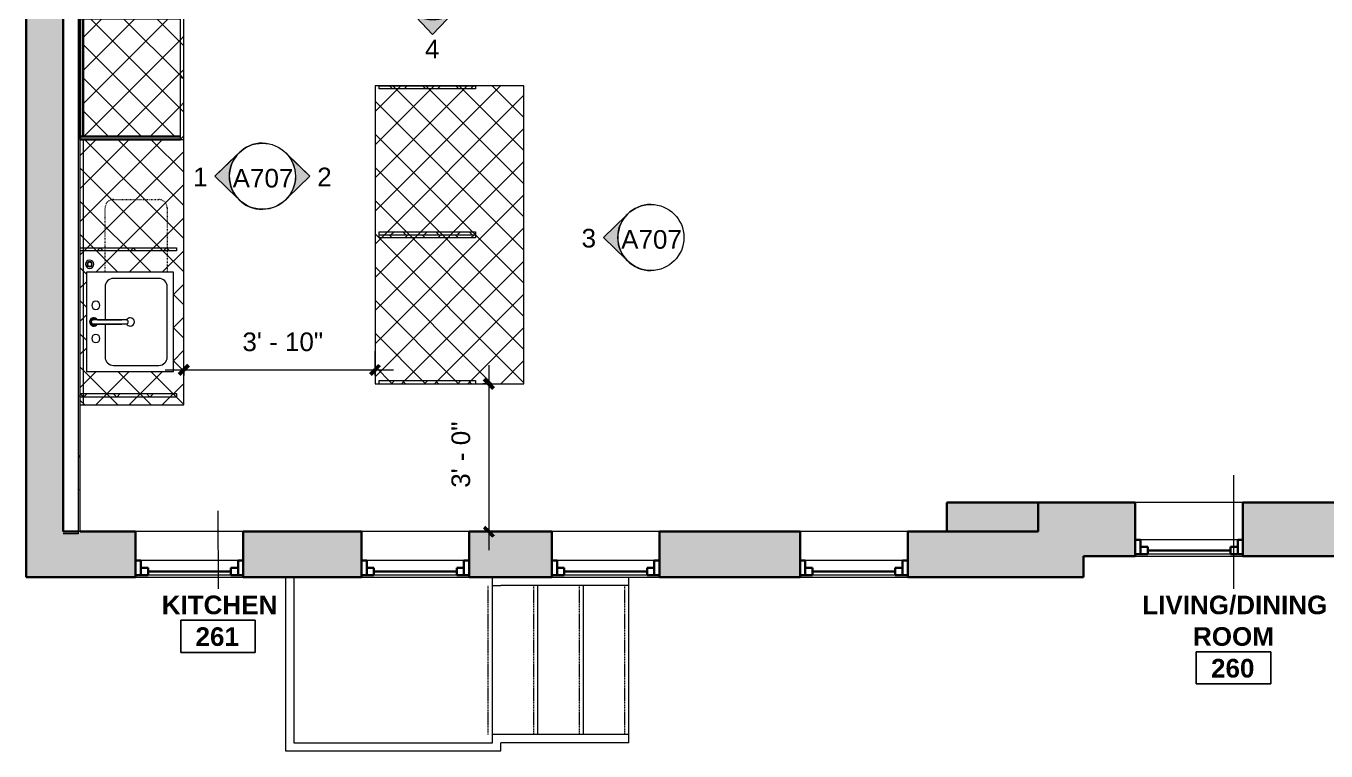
# Model space of a CAD drawing. Header units: inches. Extents: x -545 to 1083, y -2066 to -1239.
# Drawn here: x -529.2 to -215, y -1967.6 to -1792.4 of the extents above; entities that cross this region are included whole.
import ezdxf

# ---------------------------------------------------------------- set-up
doc = ezdxf.new("R2010")
doc.units = ezdxf.units.IN
doc.header["$MEASUREMENT"] = 0
doc.linetypes.add('Dash dot dot', pattern=[0.8125, 0.25, -0.1875, 0, -0.1875, 0, -0.1875])
doc.linetypes.add('Overhead 1_16_', pattern=[0.101562, 0.0625, -0.039062])
for name, color, linetype, lineweight in [('A-ANNO-DIMS', 211, 'Continuous', 9), ('A-ANNO-DIMS-48', 211, 'Continuous', 9), ('A-AREA-IDEN', 2, 'Continuous', 9), ('A-GLAZ', 151, 'Continuous', 18), ('A-WALL', 113, 'Continuous', 18), ('A-WALL-PATT', 111, 'Continuous', 18), ('G-ANNO-SYMB', 111, 'Continuous', 9), ('I-WALL', 2, 'Continuous', 18), ('P-SANR-FIXT', 6, 'Continuous', 9), ('Q-CASE', 31, 'Continuous', 9), ('S-STRS', 31, 'Continuous', 18)]:
    doc.layers.add(name, color=color, linetype=linetype, lineweight=lineweight)
doc.styles.add('Arial', font='arial.ttf', dxfattribs={"height": 4.5})
doc.styles.add('Swis721 Lt BT', font='swissl.ttf', dxfattribs={"height": 4.5})
doc.styles.add('Swis721 Lt BT_B', font='', dxfattribs={"height": 4.5})
doc.styles.get('Swis721 Lt BT_B').set_extended_font_data('Swis721 Lt BT', bold=True)
doc.dimstyles.new('OTJ_-_3_32__Linear__1_2__Tolerance', dxfattribs={"dimscale": 12, "dimtxt": 4.748918, "dimasz": 0.1875, "dimexe": 0.375, "dimexo": 0.25, "dimgap": 0.25, "dimtad": 1, "dimdec": 1, "dimrnd": 0.5, "dimzin": 3, "dimdsep": 46, "dimlunit": 4, "dimtxsty": 'Swis721 Lt BT', "dimblk1": 'OBLIQUE', "dimblk2": 'OBLIQUE', "dimsah": 1, "dimcen": 0.09, "dimdle": 0.375, "dimazin": 0, "dimtfac": 1, "dimtdec": 4, "dimtix": 1, "dimtmove": 0, "dimatfit": 3, "dimfxl": 1, "dimtvp": 1, "dimfrac": 2, "dimtolj": 1, "dimtzin": 0, "dimarcsym": 2})
pattern_1 = [(135, (-1804.837, 418.21), (-4.006467, -4.006467), []), (225, (-1804.837, 418.21), (4.006467, -4.006467), [])]
pattern_2 = [(135, (-1843.96, 518.41), (-4.006467, -4.006467), []), (225, (-1843.96, 518.41), (4.006467, -4.006467), [])]
pattern_3 = [(315, (1821.806, -521.434), (4.006467, 4.006467), []), (45, (1821.806, -521.434), (-4.006467, 4.006467), [])]
pattern_4 = [(135, (-1840.837, 418.21), (-4.006467, -4.006467), []), (225, (-1840.837, 418.21), (4.006467, -4.006467), [])]

# ---------------------------------------------------------------- blocks, each defined once
blk = doc.blocks.new('extra piece - extra piece-5080210-2ND FLOOR - CONSTRUCTION')
at = {"layer": 'A-WALL', "lineweight": 9}
blk.add_hatch(color=7, dxfattribs=at).paths.add_polyline_path([(-284.58, -1914.58), (-284.58, -1907.52), (-306.63, -1907.52), (-306.63, -1914.58)], flags=0)
at = {"layer": 'A-WALL', "color": 8, "lineweight": 30}
for p, q in [((-284.58, -1907.52), (-306.63, -1907.52)), ((-306.63, -1907.52), (-306.63, -1914.58)), ((-284.58, -1914.58), (-284.58, -1907.52)), ((-306.63, -1914.58), (-284.58, -1914.58))]:
    blk.add_line(p, q, dxfattribs=at)
blk = doc.blocks.new('Window-Double-Hung - 26_ x 42_-5128332-2ND FLOOR - CONSTRUCTION')
at = {"layer": 'A-GLAZ', "color": 8, "lineweight": 30}
for p, q in [((-13, 6.5), (-13, -6.5)), ((13, -6.5), (13, 6.5)), ((-13, 6), (-10, 6)), ((-11.75, 6), (-11.75, 2.5)), ((-11.75, 4.25), (-10, 4.25)), ((-10, 6), (-10, 4.25)), ((-10, 5.125), (10, 5.125)), ((10, 6), (13, 6)), ((10, 6), (10, 4.25)), ((11.75, 4.25), (10, 4.25)), ((11.75, 6), (11.75, 2.5)), ((-13, 2.5), (-11.75, 2.5)), ((11.75, 2.5), (13, 2.5))]:
    blk.add_line(p, q, dxfattribs=at)
at = {"layer": 'A-GLAZ'}
for p, q in [((13, 6.5), (-13, 6.5)), ((-13, -6.5), (13, -6.5))]:
    blk.add_line(p, q, dxfattribs=at)
at = {"layer": 'A-GLAZ', "lineweight": 9}
for p, q in [((-10, 6), (10, 6)), ((-11.75, 2.5), (11.75, 2.5))]:
    blk.add_line(p, q, dxfattribs=at)
blk = doc.blocks.new('Window-Double-Hung - 26_ x 42_-5128400-2ND FLOOR - CONSTRUCTION')
at = {"layer": 'A-GLAZ', "color": 8, "lineweight": 30}
for p, q in [((-13, 5.5), (-13, -5.5)), ((-13, 5), (-10, 5)), ((-11.75, 5), (-11.75, 1.5)), ((-11.75, 3.25), (-10, 3.25)), ((-10, 5), (-10, 3.25)), ((-10, 4.125), (10, 4.125)), ((10, 5), (13, 5)), ((10, 5), (10, 3.25)), ((11.75, 3.25), (10, 3.25)), ((11.75, 5), (11.75, 1.5)), ((13, -5.5), (13, 5.5)), ((-13, 1.5), (-11.75, 1.5)), ((11.75, 1.5), (13, 1.5))]:
    blk.add_line(p, q, dxfattribs=at)
at = {"layer": 'A-GLAZ'}
for p, q in [((13, 5.5), (-13, 5.5)), ((-13, -5.5), (13, -5.5))]:
    blk.add_line(p, q, dxfattribs=at)
at = {"layer": 'A-GLAZ', "lineweight": 9}
for p, q in [((-10, 5), (10, 5)), ((-11.75, 1.5), (11.75, 1.5))]:
    blk.add_line(p, q, dxfattribs=at)
blk = doc.blocks.new('Counter Top-Island - 48_ Depth-5940312-2ND FLOOR - CONSTRUCTION')
at = {"layer": 'Q-CASE'}
h = blk.add_hatch(dxfattribs=at)
h.set_pattern_fill('FP_6', color=256, style=0, pattern_type=2)
h.set_pattern_definition([(135, (-1854.095, 409.822), (-4.006467, -4.006467), []), (225, (-1854.095, 409.822), (4.006467, -4.006467), [])])
h.paths.add_polyline_path([(24.74, -35), (24.74, 1), (-47.26, 1), (-47.26, -35), (-7.48, -35)], flags=0)
for p, q in [((24.74, 1), (-47.26, 1)), ((-47.26, 1), (-47.26, -35)), ((24.74, -35), (24.74, 1)), ((-47.26, -35), (24.74, -35))]:
    blk.add_line(p, q, dxfattribs=at)
blk = doc.blocks.new('Counter Top w Sink Hole - 24_ Depth-5976224-2ND FLOOR - CONSTRUCTION')
at = {"layer": 'Q-CASE'}
h = blk.add_hatch(dxfattribs=at)
h.set_pattern_fill('FP_8', color=256, style=0, pattern_type=2)
h.set_pattern_definition([(315, (1836.695, -516.047), (4.006467, 4.006467), []), (45, (1836.695, -516.047), (-4.006467, 4.006467), [])])
h.paths.add_polyline_path([(-47.26, -3.58), (-47.26, -25), (16.88, -25), (16.88, 0), (-47.26, 0), (-47.26, -1.5)], flags=0)
h.paths.add_polyline_path([(-39.21, -1.5), (-15.21, -1.5), (-15.21, -22.5), (-39.21, -22.5), (-39.21, -3.58)], flags=0)
h.paths.add_polyline_path([(-14.21, -2.25), (-14.21, -1.94), (-13.85, -1.44), (-13.26, -1.25), (-12.67, -1.44), (-12.31, -1.94), (-12.31, -2.56), (-12.67, -3.06), (-13.26, -3.25), (-13.85, -3.06), (-14.21, -2.56), (-14.21, -2.36)], flags=0)
h.paths.add_polyline_path([(-13.81, -2.25), (-13.76, -2.47), (-13.69, -2.59), (-13.58, -2.69), (-13.47, -2.75), (-13.32, -2.79), (-13.26, -2.8), (-13.05, -2.75), (-12.92, -2.68), (-12.82, -2.57), (-12.75, -2.45), (-12.72, -2.31), (-12.71, -2.25), (-12.76, -2.03), (-12.83, -1.91), (-12.94, -1.81), (-13.05, -1.75), (-13.15, -1.71), (-13.32, -1.71), (-13.48, -1.75), (-13.6, -1.82), (-13.7, -1.93), (-13.77, -2.05), (-13.8, -2.16)], flags=0)
h.paths.add_polyline_path([(-13.76, -2.25), (-13.74, -2.1), (-13.65, -1.94), (-13.57, -1.86), (-13.47, -1.8), (-13.39, -1.77), (-13.26, -1.75), (-13.11, -1.78), (-12.95, -1.87), (-12.87, -1.94), (-12.81, -2.04), (-12.78, -2.12), (-12.76, -2.25), (-12.78, -2.4), (-12.87, -2.56), (-12.95, -2.64), (-13.01, -2.68), (-13.19, -2.74), (-13.26, -2.75), (-13.41, -2.72), (-13.57, -2.64), (-13.65, -2.56), (-13.71, -2.46), (-13.74, -2.38)], flags=0)
for p, q in [((-47.26, 0), (-47.26, -25)), ((-47.26, -0.75), (16.88, -0.75)), ((-47.26, -25), (16.88, -25)), ((16.88, -25), (16.88, -24.93))]:
    blk.add_line(p, q, dxfattribs=at)
at = {"layer": 'Q-CASE', "linetype": 'Dash dot dot'}
for p, q in [((-15.21, -6), (0.38, -6)), ((2.38, -8), (2.38, -19)), ((0.38, -21), (-15.21, -21))]:
    blk.add_line(p, q, dxfattribs=at)
for centre, start, end in [((0.38, -8), 360, 90), ((0.38, -19), 270, 0)]:
    blk.add_arc(centre, 2, start, end, dxfattribs=at)
blk = doc.blocks.new('Sink Kitchen-Single - 30_ x 21_-V8-2ND FLOOR - CONSTRUCTION')
at = {"layer": 'P-SANR-FIXT'}
for p, q in [((12.62, 10.59), (-11.38, 10.59)), ((-11.38, 10.59), (-11.38, -10.41)), ((12.62, -10.41), (12.62, 10.59)), ((0.12, 8.13), (0.12, 8.06)), ((0.12, 7.96), (0.12, 2.09)), ((1.12, 8.13), (1.12, 8.06)), ((1.12, 7.96), (1.12, 2.09)), ((-9.88, 4.09), (-9.88, -6.91)), ((0.12, 6.09), (-7.88, 6.09)), ((9.12, 6.09), (1.12, 6.09)), ((11.12, -6.91), (11.12, 4.09)), ((-7.88, -8.91), (9.12, -8.91)), ((-11.38, -10.41), (12.62, -10.41))]:
    blk.add_line(p, q, dxfattribs=at)
for centre, radius, start, end in [((-3.38, 8.34), 1, 360, 180), ((-3.38, 8.34), 1, 180, 0), ((4.62, 8.34), 1, 360, 180), ((4.62, 8.34), 1, 180, 360), ((-7.88, 4.09), 2, 90, 180), ((9.12, 4.09), 2, 360, 90), ((0.62, 0), 1, 118.1465, 180), ((0.62, 0), 1, 180, 0), ((0.62, 2.09), 0.5, 180, 187.8532), ((0.62, 0), 1, 360, 61.8535), ((0.62, 2.09), 0.5, 352.1468, 0), ((-7.88, -6.91), 2, 180, 270), ((9.12, -6.91), 2, 270, 0)]:
    blk.add_arc(centre, radius, start, end, dxfattribs=at)
blk = doc.blocks.new('CW Cupbd1 - UB 36_h x 24_d - 2 Doors - 1 Shelf-5985484-2ND FLOOR - CONSTRUCTION')
at = {"layer": 'Q-CASE'}
h = blk.add_hatch(dxfattribs=at)
h.set_pattern_fill('FP_19', color=256, style=0, pattern_type=2)
h.set_pattern_definition(pattern_1)
h.paths.add_polyline_path([(2.75, -2.36), (2, -2.36), (2, -25.61), (2.75, -25.61)], flags=0)
h = blk.add_hatch(dxfattribs=at)
h.set_pattern_fill('FP_19', color=256, style=0, pattern_type=2)
h.set_pattern_definition(pattern_1)
h.paths.add_polyline_path([(38, -2.36), (37.25, -2.36), (37.25, -25.61), (38, -25.61)], flags=0)
for p, q in [((2, -2.36), (2.75, -2.36)), ((2, -25.61), (2, -2.36)), ((2.75, -2.36), (2.75, -25.61)), ((37.25, -2.36), (38, -2.36)), ((37.25, -25.61), (37.25, -2.36)), ((38, -25.61), (38, -2.36)), ((2.75, -25.61), (2, -25.61)), ((38, -25.61), (37.25, -25.61))]:
    blk.add_line(p, q, dxfattribs=at)
blk = doc.blocks.new('CW Cupbd1 - UB 34_5_h x 24_d - 2 Doors 2-5974838-2ND FLOOR - CONSTRUCTION')
at = {"layer": 'Q-CASE'}
h = blk.add_hatch(dxfattribs=at)
h.set_pattern_fill('FP_24', color=256, style=0, pattern_type=2)
h.set_pattern_definition(pattern_2)
h.paths.add_polyline_path([(2.75, 25.61), (2, 25.61), (2, 2.36), (2.75, 2.36), (2.75, 19.73)], flags=0)
h = blk.add_hatch(dxfattribs=at)
h.set_pattern_fill('FP_24', color=256, style=0, pattern_type=2)
h.set_pattern_definition(pattern_2)
h.paths.add_polyline_path([(38, 25.61), (37.25, 25.61), (37.25, 2.36), (38, 2.36), (38, 5.94)], flags=0)
for p, q in [((2, 25.61), (2.75, 25.61)), ((2, 2.36), (2, 25.61)), ((2.75, 25.61), (2.75, 2.36)), ((37.25, 25.61), (38, 25.61)), ((37.25, 2.36), (37.25, 25.61)), ((38, 2.36), (38, 25.61))]:
    blk.add_line(p, q, dxfattribs=at)
blk = doc.blocks.new('CW Cupbd Combined - Oven Tower 90_h x 24_d - Single Shelf-5975978-2ND FLOOR - CONSTRUCTION')
at = {"layer": 'Q-CASE'}
h = blk.add_hatch(dxfattribs=at)
h.set_pattern_fill('FP_26', color=256, style=0, pattern_type=2)
h.set_pattern_definition(pattern_3)
h.paths.add_polyline_path([(2.75, -29.56), (31.25, -29.56), (31.25, -6.06), (2.75, -6.06), (2.75, -8.97)], flags=0)
h = blk.add_hatch(dxfattribs=at)
h.set_pattern_fill('FP_26', color=256, style=0, pattern_type=2)
h.set_pattern_definition(pattern_3)
h.paths.add_polyline_path([(2, -30.31), (17, -30.31), (17, -29.56), (2, -29.56)], flags=0)
h = blk.add_hatch(dxfattribs=at)
h.set_pattern_fill('FP_26', color=256, style=0, pattern_type=2)
h.set_pattern_definition(pattern_3)
h.paths.add_polyline_path([(17, -29.56), (17, -30.31), (32, -30.31), (32, -29.56)], flags=0)
at = {"layer": 'Q-CASE', "lineweight": 30}
for p, q in [((2.75, -5.31), (2, -5.31)), ((2, -5.31), (2, -29.56)), ((2.75, -29.56), (2.75, -5.31)), ((31.25, -5.31), (2.75, -5.31)), ((2.75, -5.31), (2.75, -6.06)), ((2.75, -6.06), (31.25, -6.06)), ((32, -5.31), (31.25, -5.31)), ((31.25, -5.31), (31.25, -29.56)), ((31.25, -6.06), (31.25, -5.31)), ((32, -29.56), (32, -5.31))]:
    blk.add_line(p, q, dxfattribs=at)
at = {"layer": 'Q-CASE'}
for p, q in [((2, -29.56), (17, -29.56)), ((2, -29.56), (2, -30.31)), ((17, -30.31), (2, -30.31)), ((17, -30.31), (17, -29.56)), ((17, -29.56), (32, -29.56)), ((17, -29.56), (17, -30.31)), ((32, -30.31), (17, -30.31)), ((32, -30.31), (32, -29.56))]:
    blk.add_line(p, q, dxfattribs=at)
blk = doc.blocks.new('CW Cupbd1 - UB 36_h x 24_d - 2 Doors - 1 Shelf-V15-2ND FLOOR - CONSTRUCTION')
at = {"layer": 'Q-CASE'}
h = blk.add_hatch(dxfattribs=at)
h.set_pattern_fill('FP_27', color=256, style=0, pattern_type=2)
h.set_pattern_definition(pattern_4)
h.paths.add_polyline_path([(2.75, -2.36), (2, -2.36), (2, -25.61), (2.75, -25.61)], flags=0)
h = blk.add_hatch(dxfattribs=at)
h.set_pattern_fill('FP_27', color=256, style=0, pattern_type=2)
h.set_pattern_definition(pattern_4)
h.paths.add_polyline_path([(38, -2.36), (37.25, -2.36), (37.25, -25.61), (38, -25.61)], flags=0)
for p, q in [((2, -2.36), (2.75, -2.36)), ((2, -25.61), (2, -2.36)), ((2.75, -2.36), (2.75, -25.61)), ((37.25, -2.36), (38, -2.36)), ((37.25, -25.61), (37.25, -2.36)), ((38, -25.61), (38, -2.36)), ((2.75, -25.61), (2, -25.61)), ((38, -25.61), (37.25, -25.61))]:
    blk.add_line(p, q, dxfattribs=at)
blk = doc.blocks.new('P-Sink Top Switch - P-Sink Top Switch-6024673-2ND FLOOR - CONSTRUCTION')
at = {"layer": 'P-SANR-FIXT'}
for radius, start, end in [(1, 0, 180), (0.606, 360, 180), (0.549, 0, 180), (0.5, 360, 180), (1, 180, 360), (0.606, 180, 360), (0.549, 180, 360), (0.5, 180, 360)]:
    blk.add_arc((0, 0), radius, start, end, dxfattribs=at)
blk = doc.blocks.new('P-Faucet-Counter - Matte Black-4259821-2ND FLOOR - CONSTRUCTION')
at = {"layer": 'P-SANR-FIXT'}
for p, q in [((-0.47, 0.12), (-0.47, -7.88)), ((0.47, -7.88), (0.47, 0.12))]:
    blk.add_line(p, q, dxfattribs=at)
for centre, radius, start, end in [((0, 0), 1.02, 90, 242.4847), ((0, 0), 0.933, 90, 239.9469), ((0, 0), 0.875, 90, 237.5344), ((0, 0), 0.656, 90, 224.5084), ((0, 0.12), 0.467, 0, 180), ((0, 0), 1.02, 297.5153, 90), ((0, 0), 0.933, 300.0531, 90), ((0, 0), 0.875, 302.4656, 90), ((0, 0), 0.656, 315.4916, 90), ((0, -7.88), 0.467, 180, 360)]:
    blk.add_arc(centre, radius, start, end, dxfattribs=at)
blk = doc.blocks.new('Room Tag - Room Name and Number-3379422-2ND FLOOR - CONSTRUCTION')
at = {"layer": 'A-AREA-IDEN'}
for p, q in [((-0.1881, -0.1636), (-0.1881, -0.0018)), ((-0.1881, -0.0018), (0.1869, -0.0018)), ((0.1869, -0.0018), (-0.1881, -0.0018)), ((-0.1881, -0.0018), (-0.1881, -0.1636)), ((0.1869, -0.0018), (0.1869, -0.1636)), ((0.1869, -0.1636), (0.1869, -0.0018)), ((0.1869, -0.1636), (-0.1881, -0.1636)), ((-0.1881, -0.1636), (0.1869, -0.1636))]:
    blk.add_line(p, q, dxfattribs=at)
blk = doc.blocks.new('DIMBLOCK30-2ND FLOOR - CONSTRUCTION')
at = {"layer": 'A-ANNO-DIMS-48'}
for p, q in [((-491.05, -1876.86), (-491.05, -1870.95)), ((-444.82, -1876.86), (-444.82, -1870.95)), ((-495.55, -1875.45), (-440.32, -1875.45)), ((-491.05, -1875.45), (-491.05, -1876.86)), ((-444.82, -1875.45), (-444.82, -1876.86))]:
    blk.add_line(p, q, dxfattribs=at)
at = {"layer": 'A-ANNO-DIMS-48', "lineweight": 50}
for p, q in [((-491.05, -1875.45), (-492.17, -1876.58)), ((-491.05, -1875.45), (-489.92, -1874.33)), ((-444.82, -1875.45), (-445.95, -1876.58)), ((-444.82, -1875.45), (-443.7, -1874.33))]:
    blk.add_line(p, q, dxfattribs=at)
at = {"layer": 'A-ANNO-DIMS-48', "color": 0, "insert": (-476.87, -1866.45), "char_height": 4.5, "width": 21.438, "attachment_point": 1, "line_spacing_factor": 1.005062, "style": 'Swis721 Lt BT'}
blk.add_mtext('3\' - 10"', dxfattribs=at)
blk = doc.blocks.new('_Oblique')
at = {"color": 0, "linetype": 'ByBlock', "lineweight": -2}
blk.add_line((-0.5, -0.5), (0.5, 0.5), dxfattribs=at)
blk = doc.blocks.new('DIMBLOCK32-2ND FLOOR - CONSTRUCTION')
at = {"layer": 'A-ANNO-DIMS-48'}
for p, q in [((-417.35, -1874.33), (-417.35, -1919.08)), ((-418.76, -1878.83), (-412.85, -1878.83)), ((-417.35, -1878.83), (-418.76, -1878.83)), ((-418.76, -1914.58), (-412.85, -1914.58)), ((-417.35, -1914.58), (-418.76, -1914.58))]:
    blk.add_line(p, q, dxfattribs=at)
at = {"layer": 'A-ANNO-DIMS-48', "lineweight": 50}
for p, q in [((-417.35, -1878.83), (-418.47, -1877.71)), ((-417.35, -1878.83), (-416.22, -1879.96)), ((-417.35, -1914.58), (-418.47, -1913.46)), ((-417.35, -1914.58), (-416.22, -1915.71))]:
    blk.add_line(p, q, dxfattribs=at)
at = {"layer": 'A-ANNO-DIMS-48', "color": 0, "insert": (-426.35, -1903.98), "char_height": 4.5, "width": 17.4579, "attachment_point": 1, "rotation": 90, "line_spacing_factor": 1.005062, "style": 'Swis721 Lt BT'}
blk.add_mtext('3\' - 0"', dxfattribs=at)
blk = doc.blocks.new('Elevation - Filled Arrow 2-347888-2ND FLOOR - CONSTRUCTION')
at = {"layer": 'G-ANNO-SYMB'}
blk.add_circle((0, 0), 0.1664, dxfattribs=at)
blk = doc.blocks.new('Elevation - Filled Arrow-151867-2ND FLOOR - CONSTRUCTION')
at = {"layer": 'G-ANNO-SYMB'}
h = blk.add_hatch(color=256, dxfattribs=at)
edge = h.paths.add_edge_path(flags=0)
edge.add_line((0, 0.2393), (0.1103, 0.1247))
edge.add_arc((-0.0002, -0.0002), 0.1667, 48.49802, 130.55707)
edge.add_line((-0.1085, 0.1265), (0, 0.2393))
for p, q in [((0, 0.2393), (-0.1085, 0.1265)), ((-0.1084, 0.1266), (0, 0.2393)), ((0, 0.2393), (-0.1084, 0.1266)), ((0, 0.2393), (0.11, 0.1249)), ((0.1103, 0.1247), (0, 0.2393))]:
    blk.add_line(p, q, dxfattribs=at)
blk.add_arc((-0.0002, -0.0002), 0.1667, 48.49802, 130.55707, dxfattribs=at)
blk.add_ellipse((-0.0002, -0.0001), major_axis=(-0.1667, 0), ratio=0.999376, start_param=3.141593, end_param=6.283185, dxfattribs=at)

msp = doc.modelspace()

# ---------------------------------------------------------------- hatches: boundary and pattern name
at = {"layer": 'A-WALL-PATT', "lineweight": 9}
for points in [[(-529.17, -1925.58), (-520.17, -1925.58), (-520.17, -1746.44), (-529.17, -1746.44), (-529.17, -1889.58)], [(-273.58, -1925.58), (-273.58, -1907.52), (-284.58, -1907.52), (-284.58, -1925.58)]]:
    msp.add_hatch(color=7, dxfattribs=at).paths.add_polyline_path(points, flags=0)
h = msp.add_hatch(dxfattribs=at)
h.set_pattern_fill('FP_1', color=256, style=0, pattern_type=2)
h.set_pattern_definition([(0, (0, 0), (15.36, 3.84), [0.634, -10.886, 0.634, -10.886, -61.44]), (0, (0, 0), (15.36, 3.84), [-23.04, 0.634, -22.406, 0.634, -10.886, -26.88]), (0, (0, 0), (15.36, 3.84), [-57.6, 0.634, -7.046, 0.634, -18.566]), (120, (5.76, 1.92), (-11.0055376, 11.38215), [0.634, -10.886, 0.634, -10.886, -61.44]), (120, (5.76, 1.92), (-11.0055376, 11.38215), [-23.04, 0.634, -22.406, 0.634, -10.886, -26.88]), (120, (5.76, 1.92), (-11.0055376, 11.38215), [-57.6, 0.634, -7.046, 0.634, -18.566]), (240, (7.68, 9.6), (-4.3544624, -15.22215), [0.634, -10.886, 0.634, -10.886, -61.44]), (240, (7.68, 9.6), (-4.3544624, -15.22215), [-23.04, 0.634, -22.406, 0.634, -10.886, -26.88]), (240, (7.68, 9.6), (-4.3544624, -15.22215), [-57.6, 0.634, -7.046, 0.634, -18.566])])
h.paths.add_polyline_path([(-516.55, -1914.58), (-516.05, -1914.58), (-516.05, -1757.44), (-516.55, -1757.44), (-516.55, -1889.58)], flags=0)
h = msp.add_hatch(color=7, dxfattribs=at)
h.paths.add_polyline_path([(335.08, -1920.52), (335.08, -1914.91), (351.7, -1914.91), (351.7, -1907.52), (201.3, -1907.52), (201.3, -1920.52), (314.55, -1920.52)], flags=0)
h.paths.add_polyline_path([(180.3, -1920.52), (180.3, -1907.52), (97.05, -1907.52), (97.05, -1920.52), (133.05, -1920.52)], flags=0)
h.paths.add_polyline_path([(76.05, -1920.52), (76.05, -1907.52), (-16.81, -1907.52), (-16.81, -1920.52), (38.88, -1920.52)], flags=0)
h.paths.add_polyline_path([(-86.81, -1920.52), (-73.81, -1920.52), (-73.81, -1916.91), (-64.92, -1916.91), (-64.92, -1920.52), (-37.81, -1920.52), (-37.81, -1907.52), (-235.08, -1907.52), (-235.08, -1920.52), (-181.66, -1920.52)], flags=0)
h.paths.add_polyline_path([(-261.08, -1920.52), (-261.08, -1907.52), (-273.58, -1907.52), (-273.58, -1920.52)], flags=0)
h = msp.add_hatch(color=7, dxfattribs=at)
h.paths.add_polyline_path([(-284.58, -1925.58), (-284.58, -1914.58), (-316.08, -1914.58), (-316.08, -1925.58)], flags=0)
h.paths.add_polyline_path([(-402.2, -1925.58), (-402.08, -1925.58), (-402.08, -1914.58), (-422.08, -1914.58), (-422.08, -1925.58)], flags=0)
h.paths.add_polyline_path([(-448.08, -1925.58), (-448.08, -1914.58), (-476.67, -1914.58), (-476.67, -1925.58), (-457.33, -1925.58)], flags=0)
h.paths.add_polyline_path([(-376.08, -1925.58), (-342.08, -1925.58), (-342.08, -1914.58), (-376.08, -1914.58)], flags=0)
h.paths.add_polyline_path([(-512.47, -1925.58), (-502.67, -1925.58), (-502.67, -1914.58), (-520.17, -1914.58), (-520.17, -1925.58)], flags=0)

# ---------------------------------------------------------------- linework, layer by layer
at = {"layer": 'A-AREA-IDEN'}
for p, q in [((-237.33, -1900.91), (-237.32, -1928.41)), ((-482.78, -1909.53), (-482.74, -1928.41))]:
    msp.add_line(p, q, dxfattribs=at)
at = {"layer": 'A-WALL', "color": 8, "lineweight": 30}
for p, q in [((-529.17, -1746.44), (-529.17, -1925.58)), ((-520.17, -1914.58), (-520.17, -1757.44)), ((-261.08, -1907.52), (-284.58, -1907.52)), ((-284.58, -1907.52), (-284.58, -1914.58)), ((-194.53, -1907.52), (-235.08, -1907.52)), ((-516.55, -1914.58), (-520.17, -1914.58)), ((-502.67, -1914.58), (-516.05, -1914.58)), ((-448.08, -1914.58), (-476.67, -1914.58)), ((-402.08, -1914.58), (-422.08, -1914.58)), ((-342.08, -1914.58), (-376.08, -1914.58)), ((-284.58, -1914.58), (-316.08, -1914.58)), ((-273.58, -1920.52), (-261.08, -1920.52)), ((-273.58, -1925.58), (-273.58, -1920.52)), ((-235.08, -1920.52), (-86.81, -1920.52)), ((-529.17, -1925.58), (-502.67, -1925.58)), ((-476.67, -1925.58), (-448.08, -1925.58)), ((-422.08, -1925.58), (-402.08, -1925.58)), ((-376.08, -1925.58), (-342.08, -1925.58)), ((-316.08, -1925.58), (-273.58, -1925.58))]:
    msp.add_line(p, q, dxfattribs=at)
at = {"layer": 'A-WALL'}
msp.add_line((-516.55, -1756.94), (-516.55, -1915.08), dxfattribs=at)
at = {"layer": 'A-WALL', "color": 55}
msp.add_line((-516.05, -1914.58), (-516.55, -1914.58), dxfattribs=at)
at = {"layer": 'I-WALL'}
msp.add_line((-516.05, -1914.58), (-516.05, -1757.44), dxfattribs=at)
at = {"layer": 'I-WALL', "lineweight": 9}
msp.add_line((-516.55, -1915.08), (-520.17, -1915.08), dxfattribs=at)
at = {"layer": 'S-STRS', "lineweight": 9}
for p, q in [((-466.44, -1925.58), (-466.44, -1967.58)), ((-464.44, -1925.58), (-464.44, -1965.58)), ((-416.44, -1927.58), (-416.44, -1925.58)), ((-383.44, -1927.58), (-383.44, -1925.58)), ((-416.44, -1927.58), (-414.44, -1927.58)), ((-416.44, -1963.58), (-416.44, -1927.58)), ((-405.44, -1927.58), (-414.44, -1927.58)), ((-394.44, -1927.58), (-405.44, -1927.58)), ((-405.44, -1963.58), (-405.44, -1927.58)), ((-383.44, -1927.58), (-394.44, -1927.58)), ((-394.44, -1963.58), (-394.44, -1927.58)), ((-383.44, -1963.58), (-383.44, -1927.58)), ((-414.44, -1963.58), (-416.44, -1963.58)), ((-416.44, -1965.58), (-416.44, -1963.58)), ((-405.44, -1963.58), (-414.44, -1963.58)), ((-394.44, -1963.58), (-405.44, -1963.58)), ((-383.44, -1963.58), (-394.44, -1963.58)), ((-383.44, -1965.58), (-383.44, -1963.58)), ((-464.44, -1965.58), (-416.44, -1965.58)), ((-414.44, -1967.58), (-414.44, -1965.58)), ((-383.44, -1965.58), (-414.44, -1965.58)), ((-466.44, -1967.58), (-414.44, -1967.58))]:
    msp.add_line(p, q, dxfattribs=at)
at = {"layer": 'S-STRS', "linetype": 'Overhead 1_16_', "lineweight": 9}
for p, q in [((-417.44, -1963.58), (-417.44, -1927.58)), ((-406.44, -1963.58), (-406.44, -1927.58)), ((-395.44, -1963.58), (-395.44, -1927.58)), ((-384.44, -1963.58), (-384.44, -1927.58))]:
    msp.add_line(p, q, dxfattribs=at)

# ---------------------------------------------------------------- block references
at = {"layer": 'A-AREA-IDEN', "xscale": 47.99999999999997, "yscale": 47.99999999999997, "zscale": 47.99999999999997}
for p in [(-482.75, -1935.89), (-237.33, -1943.53)]:
    msp.add_blockref('Room Tag - Room Name and Number-3379422-2ND FLOOR - CONSTRUCTION', p, dxfattribs=at)
at = {"layer": 'A-GLAZ', "rotation": 180}
for name, p in [('Window-Double-Hung - 26_ x 42_-5128332-2ND FLOOR - CONSTRUCTION', (-248.08, -1914.02)), ('Window-Double-Hung - 26_ x 42_-5128400-2ND FLOOR - CONSTRUCTION', (-489.67, -1920.08)), ('Window-Double-Hung - 26_ x 42_-5128400-2ND FLOOR - CONSTRUCTION', (-435.08, -1920.08)), ('Window-Double-Hung - 26_ x 42_-5128400-2ND FLOOR - CONSTRUCTION', (-389.08, -1920.08)), ('Window-Double-Hung - 26_ x 42_-5128400-2ND FLOOR - CONSTRUCTION', (-329.08, -1920.08))]:
    msp.add_blockref(name, p, dxfattribs=at)
at = {"layer": 'A-WALL', "lineweight": 9}
msp.add_blockref('extra piece - extra piece-5080210-2ND FLOOR - CONSTRUCTION', (0, 0), dxfattribs=at)
at = {"layer": 'G-ANNO-SYMB', "extrusion": (0, 0, -1), "xscale": 47.99999999999997, "yscale": 47.99999999999997, "zscale": 47.99999999999997}
for p, rotation in [((430.89, -1782.92), 180), ((472.04, -1828.69), 90.00000000000044)]:
    msp.add_blockref('Elevation - Filled Arrow-151867-2ND FLOOR - CONSTRUCTION', p, dxfattribs=dict(at, rotation=rotation))
at = {"layer": 'G-ANNO-SYMB', "xscale": 47.99999999999997, "yscale": 47.99999999999997, "zscale": 47.99999999999997}
for p, rotation in [((-472.04, -1828.69), 89.99999999999937), ((-378.15, -1843.49), 90)]:
    msp.add_blockref('Elevation - Filled Arrow-151867-2ND FLOOR - CONSTRUCTION', p, dxfattribs=dict(at, rotation=rotation))
for p in [(-472.04, -1828.69), (-378.15, -1843.49)]:
    msp.add_blockref('Elevation - Filled Arrow 2-347888-2ND FLOOR - CONSTRUCTION', p, dxfattribs=at)
at = {"layer": 'P-SANR-FIXT'}
msp.add_blockref('P-Sink Top Switch - P-Sink Top Switch-6024673-2ND FLOOR - CONSTRUCTION', (-513.8, -1849.96), dxfattribs=at)
for name, p, rotation in [('Sink Kitchen-Single - 30_ x 21_-V8-2ND FLOOR - CONSTRUCTION', (-503.96, -1864.52), 89.99999999999974), ('P-Faucet-Counter - Matte Black-4259821-2ND FLOOR - CONSTRUCTION', (-512.8, -1863.9), 89.9999999999999)]:
    msp.add_blockref(name, p, dxfattribs=dict(at, rotation=rotation))
at = {"layer": 'Q-CASE'}
for name, p, rotation in [('CW Cupbd Combined - Oven Tower 90_h x 24_d - Single Shelf-5975978-2ND FLOOR - CONSTRUCTION', (-521.43, -1821.81), 89.99999999999984), ('Counter Top-Island - 48_ Depth-5940312-2ND FLOOR - CONSTRUCTION', (-409.82, -1854.09), 270.0000000000002), ('CW Cupbd1 - UB 36_h x 24_d - 2 Doors - 1 Shelf-5985484-2ND FLOOR - CONSTRUCTION', (-418.21, -1804.84), 269.9999999999995), ('Counter Top w Sink Hole - 24_ Depth-5976224-2ND FLOOR - CONSTRUCTION', (-516.05, -1836.7), 89.99999999999991), ('CW Cupbd1 - UB 36_h x 24_d - 2 Doors - 1 Shelf-V15-2ND FLOOR - CONSTRUCTION', (-418.21, -1840.84), 269.9999999999993), ('CW Cupbd1 - UB 34_5_h x 24_d - 2 Doors 2-5974838-2ND FLOOR - CONSTRUCTION', (-518.41, -1843.96), 269.9999999999989)]:
    msp.add_blockref(name, p, dxfattribs=dict(at, rotation=rotation))

# ---------------------------------------------------------------- texts
at = {"layer": 'A-AREA-IDEN', "char_height": 4.5, "attachment_point": 1, "style": 'Swis721 Lt BT_B'}
for s, insert, width in [('KITCHEN', (-496.37, -1930.03), 32.8755), ('LIVING/DINING', (-259.38, -1930.03), 53.328), ('261', (-488.2, -1937.69), 12.726), ('ROOM', (-247.13, -1937.66), 23.7855), ('260', (-242.77, -1945.33), 12.726)]:
    msp.add_mtext(s, dxfattribs=dict(at, insert=insert, width=width))
at = {"layer": 'G-ANNO-SYMB', "char_height": 4.5, "attachment_point": 1}
for s, insert, width, style in [('4', (-432.75, -1795.73), 4.0905, 'Swis721 Lt BT'), ('1', (-488.79, -1826.61), 4.0905, 'Swis721 Lt BT'), ('A707', (-479.23, -1826.91), 17.877, 'Arial'), ('2', (-458.79, -1826.61), 4.0905, 'Swis721 Lt BT'), ('3', (-394.9, -1841.41), 4.0905, 'Swis721 Lt BT'), ('A707', (-385.33, -1841.71), 17.877, 'Arial')]:
    msp.add_mtext(s, dxfattribs=dict(at, insert=insert, width=width, style=style))

# ---------------------------------------------------------------- dimensions: what is measured, and where the dimension line sits
at = {"layer": 'A-ANNO-DIMS'}
dim = msp.add_linear_dim(base=(-444.82, -1875.45), p1=(-491.05, -1873.86), p2=(-444.82, -1873.86), dimstyle='OTJ_-_3_32__Linear__1_2__Tolerance', override={"dimpost": '<>', "dimfxl": 46.22511}, dxfattribs=at)
dim.commit()
dim.dimension.update_dxf_attribs({"geometry": 'DIMBLOCK30-2ND FLOOR - CONSTRUCTION', "text_midpoint": (-467.93, -1870.14)})
dim = msp.add_linear_dim(base=(-417.34633992, -1914.58248888), p1=(-415.75534966, -1878.83248888), p2=(-415.75534966, -1914.58248888), angle=90, dimstyle='OTJ_-_3_32__Linear__1_2__Tolerance', override={"dimpost": '<>', "dimfxl": 35.75}, dxfattribs=at)
dim.commit()
dim.dimension.update_dxf_attribs({"geometry": 'DIMBLOCK32-2ND FLOOR - CONSTRUCTION', "text_midpoint": (-422.65896721, -1896.70748888)})

doc.saveas('drawing.dxf')
